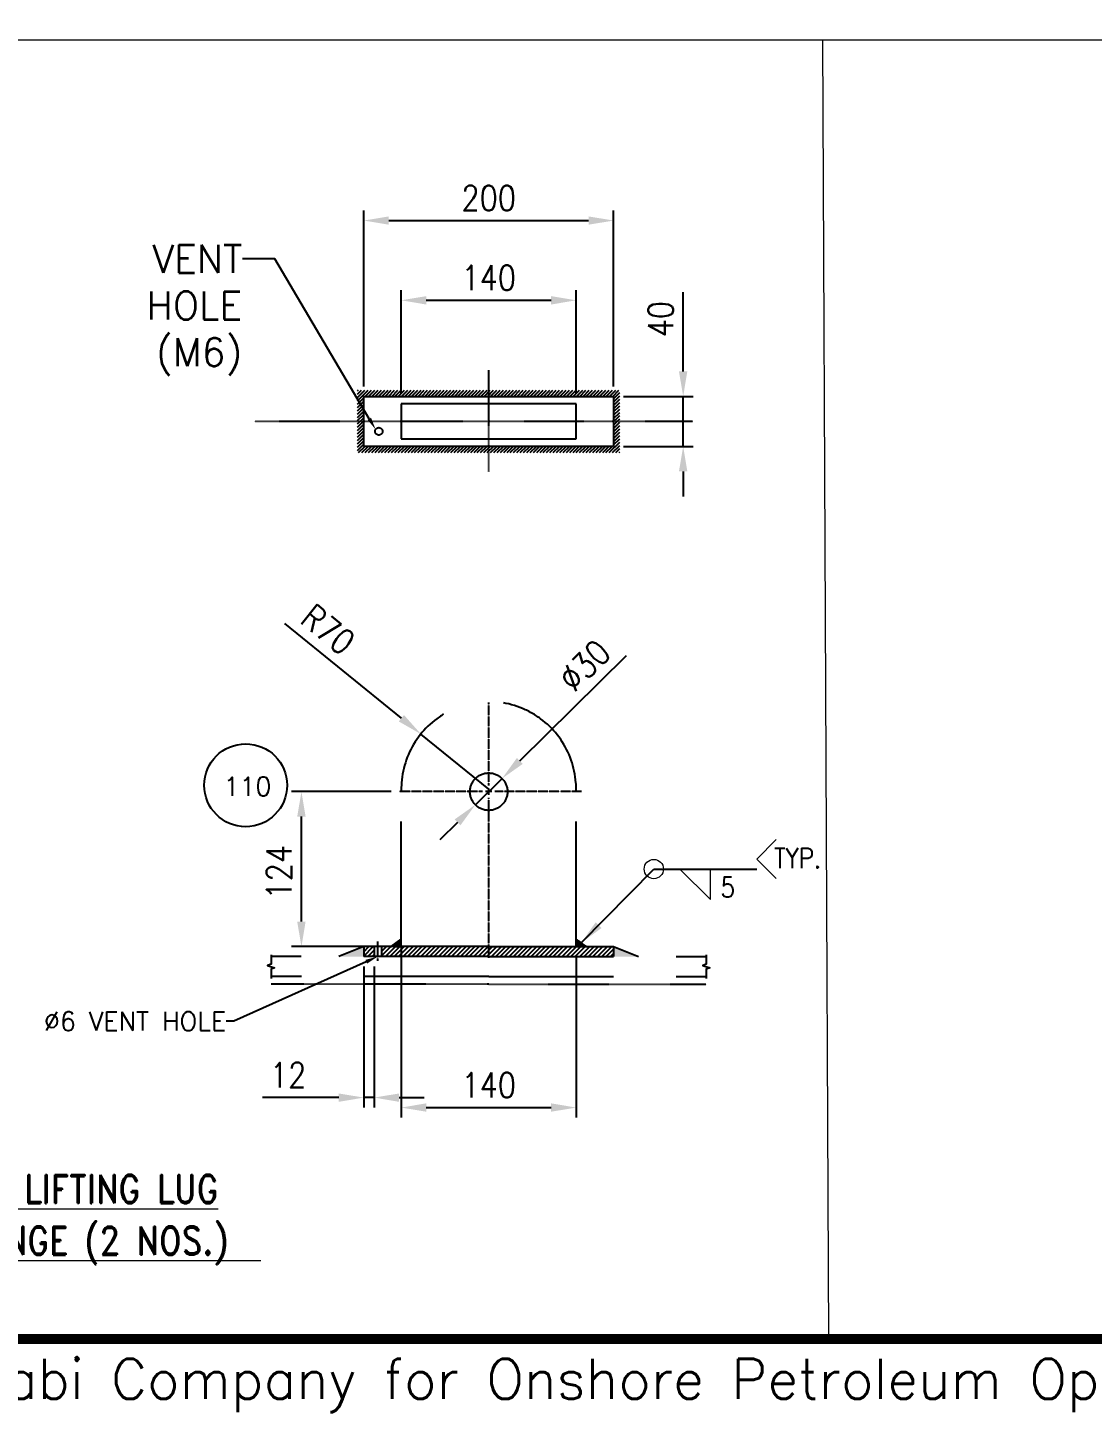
# Model space of a CAD drawing. Header units: inches. Extents: x -23478 to -9690, y -25762 to 11324.
# Drawn here: x -20434 to -19582, y 6633 to 7741 of the extents above; entities that cross this region are included whole.
import ezdxf
from ezdxf import colors
from ezdxf.entities.mleader import LeaderData, LeaderLine
from ezdxf.enums import TextEntityAlignment as Align
from ezdxf.math import Vec2, Vec3

# ---------------------------------------------------------------- set-up
doc = ezdxf.new("R2010")
doc.units = ezdxf.units.IN
doc.header["$LTSCALE"] = 200
doc.header["$MEASUREMENT"] = 0
for name, pattern in [('CENTER', [2, 1.25, -0.25, 0.25, -0.25]), ('DASHED', [0.75, 0.5, -0.25]), ('DASHED2', [0.375, 0.25, -0.125])]:
    doc.linetypes.add(name, pattern=pattern)
for name, color, linetype in [('BORDER1', 3, 'Continuous'), ('BORDER2', 7, 'Continuous'), ('CENTER', 1, 'CENTER'), ('DIMENSION', 8, 'Continuous'), ('text', 3, 'Continuous')]:
    doc.layers.add(name, color=color, linetype=linetype)
doc.layers.add('EQUIPMENT', color=4, linetype='Continuous', lineweight=13)
doc.layers.add('OBJECT', color=7, linetype='Continuous', lineweight=18)
doc.styles.add('ROMANC', font='ROMANC', dxfattribs={"height": 5})
doc.styles.add('ROMAND', font='romand.shx', dxfattribs={"width": 0.8})
doc.styles.add('ROMANS', font='romans.shx', dxfattribs={"width": 0.85})
doc.styles.add('ROMANT', font='romant.shx')
doc.styles.add('RS', font='ROMANS.shx', dxfattribs={"width": 0.8})
doc.styles.get("Standard").update_dxf_attribs({"font": 'romans.shx'})
doc.dimstyles.new('VEP-8', dxfattribs={"dimscale": 8, "dimtxt": 2.5, "dimasz": 2.5, "dimexe": 1, "dimexo": 1, "dimgap": 1, "dimtad": 1, "dimdec": 1, "dimlfac": -1, "dimzin": 9, "dimdsep": 46, "dimtxsty": 'ROMANS', "dimcen": 0, "dimclrd": 256, "dimclre": 256, "dimclrt": 3, "dimadec": 0, "dimazin": 2, "dimtfac": 1, "dimtdec": 1, "dimtmove": 0, "dimatfit": 3, "dimfxl": 1, "dimlwd": -1, "dimlwe": -1, "dimarcsym": 1})
doc.dimstyles.new('VEP-8$0', dxfattribs={"dimscale": 8, "dimtxt": 2.5, "dimasz": 2.5, "dimexe": 1, "dimexo": 1, "dimgap": 1, "dimtad": 1, "dimdec": 1, "dimlfac": -1, "dimzin": 9, "dimdsep": 46, "dimtxsty": 'ROMANS', "dimcen": 0, "dimclrd": 256, "dimclre": 256, "dimclrt": 3, "dimadec": 0, "dimazin": 2, "dimtfac": 1, "dimtdec": 1, "dimtmove": 0, "dimatfit": 3, "dimfxl": 1, "dimlwd": -1, "dimlwe": -1, "dimarcsym": 1})
doc.dimstyles.new('VEP-8$4', dxfattribs={"dimscale": 8, "dimtxt": 2.5, "dimasz": 2.5, "dimexe": 1, "dimexo": 1, "dimgap": 1, "dimtad": 1, "dimdec": 1, "dimlfac": -1, "dimzin": 9, "dimdsep": 46, "dimtxsty": 'ROMANS', "dimcen": 0, "dimclrd": 256, "dimclre": 256, "dimclrt": 3, "dimadec": 0, "dimazin": 2, "dimtfac": 1, "dimtdec": 1, "dimtmove": 0, "dimatfit": 3, "dimfxl": 1, "dimlwd": -1, "dimlwe": -1, "dimarcsym": 1})

# ---------------------------------------------------------------- blocks, each defined once
blk = doc.blocks.new('*U44')
at = {"layer": 'BORDER1', "color": 154, "true_color": 0x1859a9, "const_width": 1}
blk.add_lwpolyline([(0, 564), (796, 564), (796, 0), (0, 0)], close=True, dxfattribs=at)
at = {"layer": 'BORDER2', "color": 154, "true_color": 0x1859a9, "style": 'ROMANS'}
blk.add_text('2017 ADNOC Onshore . All rights reserved. Abu Dhabi Company for Onshore Petroleum Operations Ltd. Restricted Circulation', height=4, dxfattribs=at).set_placement((328, -2), align=Align.TOP_CENTER)
at = {"layer": 'BORDER2', "flags": 8}
for tag, height, style, p in [('REV-B', 2.7, 'ROMANS', (662.76, 125.68)), ('REV-A', 2.7, 'ROMANS', (662.76, 118.68)), ('RE-B', 7, 'ROMANT', (745.34, 6.15))]:
    blk.add_attdef(tag, text='', height=height, dxfattribs=dict(at, style=style)).set_placement(p, align=Align.CENTER)
at = {"layer": 'BORDER2', "style": 'ROMANS', "width": 4.59626}
for tag, p, p2 in [('DATE-B', (668.47, 125.68), (681.47, 125.68)), ('DATE-A', (668.47, 118.68), (681.47, 118.68))]:
    blk.add_attdef(tag, text='', height=2.7, dxfattribs=at).set_placement(p, p2, align=Align.FIT)
at = {"layer": 'BORDER2'}
for tag, height, style, p in [('DRN-B', 2.7, 'ROMANS', (689.55, 125.68)), ('CHD-B', 2.7, 'ROMANS', (701.61, 125.68)), ('APD-B', 2.7, 'ROMANS', (713.32, 125.68)), ('DRN-A', 2.7, 'ROMANS', (689.55, 118.68)), ('CHD-A', 2.7, 'ROMANS', (701.61, 118.68)), ('APD-A', 2.7, 'ROMANS', (713.32, 118.68)), ('CONS_CONT_VEND', 3.5, 'ROMANC', (726, 61.94))]:
    blk.add_attdef(tag, text='', height=height, dxfattribs=dict(at, style=style)).set_placement(p, align=Align.CENTER)
at = {"layer": 'BORDER2', "style": 'ROMANS', "width": 0.8}
for tag, p, height in [('1:X', (670.77, 103.49), 3), ('LOC', (709.61, 103.49), 3), ('PROJ_NO', (774.84, 103.49), 3), ('CONS_DRG_NO', (681.74, 53.26), 2.5)]:
    blk.add_attdef(tag, p, '', height=height, dxfattribs=at)
at = {"layer": 'BORDER2', "lineweight": 30, "width": 0.8, "flags": 104}
for tag, p in [('COMMENTS-B', (719.88, 127.5)), ('COMMENTS-A', (719.88, 120.5))]:
    blk.add_attdef(tag, text='', height=2.2, dxfattribs=at).set_placement(p, align=Align.MIDDLE_LEFT)
at = {"layer": 'BORDER2', "style": 'ROMANS', "width": 0.8}
for tag, p in [('PROJECT_TITLE_1', (726, 45.91)), ('PROJECT_TITLE_2', (726, 40.58))]:
    blk.add_attdef(tag, text='', height=3.5, dxfattribs=at).set_placement(p, align=Align.MIDDLE)
at = {"layer": 'BORDER2', "style": 'ROMANT', "width": 0.8}
for tag, p in [('DRG_TITLE_1', (726, 29.73)), ('DRG_TITLE_2', (726, 23.03)), ('DRG_TITLE_3', (726, 16.33))]:
    blk.add_attdef(tag, text='', height=4, dxfattribs=at).set_placement(p, align=Align.CENTER)
at = {"layer": 'BORDER2', "style": 'ROMANT'}
for tag, p in [('AR', (668.95, 6.15)), ('PA', (683.03, 6.15)), ('DC', (697.09, 6.15)), ('TS', (775.94, 6.15))]:
    blk.add_attdef(tag, p, '', height=7, dxfattribs=at)
for tag, p in [('SRNO', (736.79, 6.15)), ('SH', (771.83, 6.2))]:
    blk.add_attdef(tag, text='', height=7, dxfattribs=at).set_placement(p, align=Align.RIGHT)
at = {"layer": 'BORDER2', "style": 'ROMANS', "flags": 2}
blk.add_attdef('TB_VERSION', text='', height=2, dxfattribs=at).set_placement((1, -1), align=Align.TOP_LEFT)
blk = doc.blocks.new('*U154')
at = {"layer": 'DIMENSION', "color": 0, "linetype": 'CENTER', "ltscale": 0.001, "transparency": 16777216}
for p, q in [((0, 5), (0, 71.8)), ((-132.9, 0), (-5, 0)), ((5, 0), (71.3, 0)), ((0, -74.4), (0, -5))]:
    blk.add_line(p, q, dxfattribs=at)
at = {"layer": 'DIMENSION', "color": 0, "linetype": 'Continuous', "ltscale": 0.001, "transparency": 16777216}
for p, q in [((-2.5, 0), (2.5, 0)), ((0, -2.5), (0, 2.5))]:
    blk.add_line(p, q, dxfattribs=at)
blk = doc.blocks.new('*D157')
at = {"layer": 'Defpoints', "color": 0, "transparency": 16777216}
for p in [(-20215, 7130), (-20135.1, 7130), (-20135.1, 7006)]:
    blk.add_point(p, dxfattribs=at)
at = {"layer": 'DIMENSION', "transparency": 16777216}
for p, q in [((-20143.1, 7130), (-20223, 7130)), ((-20215, 7026), (-20215, 7110)), ((-20143.1, 7006), (-20223, 7006))]:
    blk.add_line(p, q, dxfattribs=at)
for points in [[(-20211.7, 7110), (-20218.4, 7110), (-20215, 7130)], [(-20218.4, 7026), (-20211.7, 7026), (-20215, 7006)]]:
    blk.add_solid(points, dxfattribs=at)
at = {"layer": 'DIMENSION', "color": 3, "linetype": 'DASHED2', "transparency": 16777216, "insert": (-20233, 7065.5), "char_height": 20, "attachment_point": 5, "rotation": 90, "style": 'ROMANS', "bg_fill": 3, "box_fill_scale": 1.25, "bg_fill_color": 256, "bg_fill_true_color": 13158600, "bg_fill_transparency": 0}
blk.add_mtext('124', dxfattribs=at)
blk = doc.blocks.new('*D158')
at = {"layer": 'Defpoints', "color": 0, "transparency": 16777216}
for p in [(-20119.4, 7176.1), (-20065.1, 7132)]:
    blk.add_point(p, dxfattribs=at)
at = {"layer": 'DIMENSION', "transparency": 16777216}
for p, q in [((-20135, 7188.8), (-20228.2, 7264.5)), ((-20065.1, 7132), (-20119.4, 7176.1))]:
    blk.add_line(p, q, dxfattribs=at)
blk.add_solid([(-20137.1, 7186.2), (-20132.9, 7191.3), (-20119.4, 7176.1)], dxfattribs=at)
at = {"layer": 'DIMENSION', "color": 3, "linetype": 'DASHED2', "transparency": 16777216, "insert": (-20193.7, 7259.7), "char_height": 20, "attachment_point": 5, "rotation": 320.9113, "style": 'ROMANS', "bg_fill": 3, "box_fill_scale": 1.25, "bg_fill_color": 256, "bg_fill_true_color": 13158600, "bg_fill_transparency": 0}
blk.add_mtext('R70', dxfattribs=at)
blk = doc.blocks.new('*D159')
at = {"layer": 'Defpoints', "color": 0, "transparency": 16777216}
for p in [(-20054.4, 7140.5), (-20075.8, 7119.5)]:
    blk.add_point(p, dxfattribs=at)
at = {"layer": 'DIMENSION', "transparency": 16777216}
for p, q in [((-20040.2, 7154.6), (-19954.8, 7238.9)), ((-20075.8, 7119.5), (-20054.4, 7140.5)), ((-20090, 7105.4), (-20104.3, 7091.4))]:
    blk.add_line(p, q, dxfattribs=at)
for points in [[(-20042.5, 7157), (-20037.9, 7152.2), (-20054.4, 7140.5)], [(-20087.7, 7103.1), (-20092.4, 7107.8), (-20075.8, 7119.5)]]:
    blk.add_solid(points, dxfattribs=at)
at = {"layer": 'DIMENSION', "color": 3, "linetype": 'DASHED2', "transparency": 16777216, "insert": (-19988.4, 7231), "char_height": 20, "attachment_point": 5, "rotation": 44.6187, "style": 'ROMANS', "bg_fill": 3, "box_fill_scale": 1.25, "bg_fill_color": 256, "bg_fill_true_color": 13158600, "bg_fill_transparency": 0}
blk.add_mtext('%%c30', dxfattribs=at)
blk = doc.blocks.new('*D155')
at = {"layer": 'Defpoints', "color": 0, "transparency": 16777216}
for p in [(-20165.1, 6998), (-20156.8, 6998), (-20165.1, 6885.2)]:
    blk.add_point(p, dxfattribs=at)
at = {"layer": 'DIMENSION', "transparency": 16777216}
for p, q in [((-20165.1, 6990), (-20165.1, 6877.2)), ((-20156.8, 6990), (-20156.8, 6877.2)), ((-20185.1, 6885.2), (-20246.2, 6885.2)), ((-20156.8, 6885.2), (-20165.1, 6885.2)), ((-20136.8, 6885.2), (-20116.8, 6885.2))]:
    blk.add_line(p, q, dxfattribs=at)
for points in [[(-20185.1, 6881.8), (-20185.1, 6888.5), (-20165.1, 6885.2)], [(-20136.8, 6888.5), (-20136.8, 6881.8), (-20156.8, 6885.2)]]:
    blk.add_solid(points, dxfattribs=at)
at = {"layer": 'DIMENSION', "color": 3, "linetype": 'DASHED2', "transparency": 16777216, "insert": (-20225.7, 6903.2), "char_height": 20, "attachment_point": 5, "style": 'ROMANS', "bg_fill": 3, "box_fill_scale": 1.25, "bg_fill_color": 256, "bg_fill_true_color": 13158600, "bg_fill_transparency": 0}
blk.add_mtext('12', dxfattribs=at)
blk = doc.blocks.new('*D160')
at = {"layer": 'Defpoints', "color": 0, "transparency": 16777216}
for p in [(-19965.1, 7446.3), (-19909.4, 7446.3), (-19965.1, 7406.3)]:
    blk.add_point(p, dxfattribs=at)
at = {"layer": 'DIMENSION', "transparency": 16777216}
for p, q in [((-19909.4, 7466.3), (-19909.4, 7529.8)), ((-19957.1, 7446.3), (-19901.4, 7446.3)), ((-19909.4, 7406.3), (-19909.4, 7446.3)), ((-19957.1, 7406.3), (-19901.4, 7406.3)), ((-19909.4, 7386.3), (-19909.4, 7366.3))]:
    blk.add_line(p, q, dxfattribs=at)
for points in [[(-19912.8, 7466.3), (-19906.1, 7466.3), (-19909.4, 7446.3)], [(-19906.1, 7386.3), (-19912.8, 7386.3), (-19909.4, 7406.3)]]:
    blk.add_solid(points, dxfattribs=at)
at = {"layer": 'DIMENSION', "color": 3, "linetype": 'DASHED2', "transparency": 16777216, "insert": (-19927.4, 7508.1), "char_height": 20, "attachment_point": 5, "rotation": 90, "style": 'ROMANS', "bg_fill": 3, "box_fill_scale": 1.25, "bg_fill_color": 256, "bg_fill_true_color": 13158600, "bg_fill_transparency": 0}
blk.add_mtext('40', dxfattribs=at)
blk = doc.blocks.new('*D156')
at = {"layer": 'Defpoints', "color": 0, "transparency": 16777216}
for p in [(-19995.1, 7523.2), (-20135.1, 7440.3), (-19995.1, 7440.3)]:
    blk.add_point(p, dxfattribs=at)
at = {"layer": 'DIMENSION', "transparency": 16777216}
for p, q in [((-20135.1, 7448.3), (-20135.1, 7531.2)), ((-20115.1, 7523.2), (-20015.1, 7523.2)), ((-19995.1, 7448.3), (-19995.1, 7531.2))]:
    blk.add_line(p, q, dxfattribs=at)
for points in [[(-20115.1, 7526.5), (-20115.1, 7519.8), (-20135.1, 7523.2)], [(-20015.1, 7519.8), (-20015.1, 7526.5), (-19995.1, 7523.2)]]:
    blk.add_solid(points, dxfattribs=at)
at = {"layer": 'DIMENSION', "color": 3, "linetype": 'DASHED2', "transparency": 16777216, "insert": (-20065.1, 7541.2), "char_height": 20, "attachment_point": 5, "style": 'ROMANS', "bg_fill": 3, "box_fill_scale": 1.25, "bg_fill_color": 256, "bg_fill_true_color": 13158600, "bg_fill_transparency": 0}
blk.add_mtext('140', dxfattribs=at)
blk = doc.blocks.new('*D161')
at = {"layer": 'Defpoints', "color": 0, "transparency": 16777216}
for p in [(-19965.1, 7587), (-20165.1, 7446.3), (-19965.1, 7446.3)]:
    blk.add_point(p, dxfattribs=at)
at = {"layer": 'DIMENSION', "transparency": 16777216}
for p, q in [((-20165.1, 7454.3), (-20165.1, 7595)), ((-19965.1, 7454.3), (-19965.1, 7595)), ((-20145.1, 7587), (-19985.1, 7587))]:
    blk.add_line(p, q, dxfattribs=at)
for points in [[(-20145.1, 7590.3), (-20145.1, 7583.7), (-20165.1, 7587)], [(-19985.1, 7583.7), (-19985.1, 7590.3), (-19965.1, 7587)]]:
    blk.add_solid(points, dxfattribs=at)
at = {"layer": 'DIMENSION', "color": 3, "linetype": 'DASHED2', "transparency": 16777216, "insert": (-20065.1, 7605), "char_height": 20, "attachment_point": 5, "style": 'ROMANS', "bg_fill": 3, "box_fill_scale": 1.25, "bg_fill_color": 256, "bg_fill_true_color": 13158600, "bg_fill_transparency": 0}
blk.add_mtext('200', dxfattribs=at)
blk = doc.blocks.new('*D166')
at = {"layer": 'Defpoints', "color": 0, "transparency": 16777216}
for p in [(-20135.1, 7014), (-19995.1, 7006), (-19995.1, 6877.2)]:
    blk.add_point(p, dxfattribs=at)
at = {"layer": 'DIMENSION', "transparency": 16777216}
for p, q in [((-20135.1, 7006), (-20135.1, 6869.2)), ((-19995.1, 6998), (-19995.1, 6869.2)), ((-20115.1, 6877.2), (-20015.1, 6877.2))]:
    blk.add_line(p, q, dxfattribs=at)
for points in [[(-20115.1, 6880.6), (-20115.1, 6873.9), (-20135.1, 6877.2)], [(-20015.1, 6873.9), (-20015.1, 6880.6), (-19995.1, 6877.2)]]:
    blk.add_solid(points, dxfattribs=at)
at = {"layer": 'DIMENSION', "color": 3, "linetype": 'DASHED2', "transparency": 16777216, "insert": (-20065.1, 6895.2), "char_height": 20, "attachment_point": 5, "style": 'ROMANS', "bg_fill": 3, "box_fill_scale": 1.25, "bg_fill_color": 256, "bg_fill_true_color": 13158600, "bg_fill_transparency": 0}
blk.add_mtext('140', dxfattribs=at)

msp = doc.modelspace()

# ---------------------------------------------------------------- hatches: boundary and pattern name
at = {"layer": 'DIMENSION', "linetype": 'DASHED', "ltscale": 10}
h = msp.add_hatch(dxfattribs=at)
h.set_pattern_fill('ANSI31', color=256, scale=14.94, angle=180)
h.set_pattern_definition([(225, (-12195.29, 22656.6518), (1.32052191, -1.32052191), [])])
h.paths.add_polyline_path([(-20170.1, 7426.3), (-20170.1, 7401.3), (-20065.1, 7401.3), (-20065.1, 7406.3), (-20165.1, 7406.3), (-20165.1, 7426.3)])
h.paths.add_polyline_path([(-20170.1, 7451.3), (-20170.1, 7426.3), (-20165.1, 7426.3), (-20165.1, 7446.3), (-20065.1, 7446.3), (-20065.1, 7451.3)])
h.paths.add_polyline_path([(-20065.1, 7406.3), (-20065.1, 7401.3), (-19960.1, 7401.3), (-19960.1, 7426.3), (-19965.1, 7426.3), (-19965.1, 7406.3)])
h.paths.add_polyline_path([(-20065.1, 7451.3), (-20065.1, 7446.3), (-19965.1, 7446.3), (-19965.1, 7426.3), (-19960.1, 7426.3), (-19960.1, 7451.3)])
at = {"layer": 'DIMENSION', "linetype": 'DASHED'}
h = msp.add_hatch(dxfattribs=at)
h.set_pattern_fill('ANSI37', color=5, scale=0.5)
h.set_pattern_definition([(45, (-38593.91961, 35848.18584), (-0.04419417382, 0.04419417382), []), (135, (-38593.91961, 35848.18584), (-0.04419417382, -0.04419417382), [])])
h.paths.add_polyline_path([(-19995.11, 7005.9), (-19995.1, 7011.98), (-19987.05, 7006.01)])

# ---------------------------------------------------------------- linework, layer by layer
at = {"layer": 'CENTER', "linetype": 'CENTER', "ltscale": 0.0001}
for p, q in [((-20065.1, 7386.27), (-20065.1, 7467.46)), ((-19901.68, 7426.3), (-20252.59, 7426.3))]:
    msp.add_line(p, q, dxfattribs=at)
at = {"layer": 'DIMENSION', "linetype": 'DASHED', "ltscale": 10}
for p, q in [((-19995.1, 7440.3), (-20135.1, 7440.3)), ((-20135.1, 7440.3), (-20135.1, 7412.3)), ((-19995.1, 7412.3), (-19995.1, 7440.3)), ((-20135.1, 7412.3), (-20065.1, 7412.3)), ((-20065.1, 7412.3), (-19995.1, 7412.3))]:
    msp.add_line(p, q, dxfattribs=at)
at = {"layer": 'DIMENSION', "color": 7, "linetype": 'DASHED'}
for p, q in [((-19995.1, 7006.01), (-19995.13, 7130.01)), ((-19987.06, 7006), (-19995.11, 7011.98)), ((-19965.11, 7006.01), (-19965.11, 6998.01)), ((-19965.11, 7006.01), (-19945.22, 6998.01)), ((-20065.09, 6998.01), (-19890.89, 6998.01)), ((-20065.1, 6982.01), (-19890.89, 6982.01))]:
    msp.add_line(p, q, dxfattribs=at)
at = {"layer": 'DIMENSION', "color": 6, "linetype": 'DASHED2'}
msp.add_line((-20065.11, 6998.01), (-19965.11, 6998.01), dxfattribs=at)
at = {"layer": 'DIMENSION', "color": 7, "linetype": 'DASHED', "ltscale": 0.001}
msp.add_line((-20065.1, 6976.01), (-19890.89, 6976.01), dxfattribs=at)
at = {"layer": 'DIMENSION', "linetype": 'DASHED', "ltscale": 10}
msp.add_lwpolyline([(-20165.1, 7406.3), (-20165.1, 7446.3), (-19965.1, 7446.3), (-19965.1, 7406.3)], close=True, dxfattribs=at)
at = {"layer": 'DIMENSION', "color": 6, "linetype": 'Continuous'}
msp.add_lwpolyline([(-19890.89, 6999.45), (-19890.89, 6992.01), (-19893.64, 6991.01), (-19888.14, 6989.01), (-19890.89, 6988.01), (-19890.89, 6980.57)], dxfattribs=at)
at = {"layer": 'DIMENSION', "color": 6, "linetype": 'DASHED', "ltscale": 10}
msp.add_circle((-20153.1, 7418.3), 2.99, dxfattribs=at)
at = {"layer": 'DIMENSION', "color": 7, "linetype": 'DASHED'}
msp.add_circle((-20065.11, 7130.01), 15, dxfattribs=at)
at = {"layer": 'EQUIPMENT', "color": 8, "lineweight": 15, "ltscale": 75}
for p, q in [((-19834.98, 7091.69), (-19850.57, 7076.1)), ((-19834.98, 7060.51), (-19850.57, 7076.1)), ((-19887.57, 7043.6), (-19912.07, 7068.1)), ((-19887.57, 7043.6), (-19887.57, 7068.1))]:
    msp.add_line(p, q, dxfattribs=at)
msp.add_circle((-19932.93, 7068.1), 7.72, dxfattribs=at)
at = {"layer": 'OBJECT', "color": 252, "lineweight": 15}
for p, q in [((-19572.66, 7731.27, 0.02), (-22815.54, 7731.27)), ((-19797.81, 7731.27, -93.29), (-19793.17, 6692.09, -21.95)), ((-20946.35, 6692.36, -108.44), (-19549.04, 6692.03))]:
    msp.add_line(p, q, dxfattribs=at)

# ---------------------------------------------------------------- block references
at = {"layer": 'BORDER1', "lineweight": 9, "xscale": 8.000000000000005, "yscale": 8.000000000000005, "zscale": 8.000000000000005}
msp.add_blockref('*U44', (-22815.09, 6692.03), dxfattribs=at)
at = {"layer": 'DIMENSION', "color": 1, "linetype": 'CENTER', "ltscale": 0.001, "rotation": 90.00000000000001}
msp.add_blockref('*U154', (-20065.11, 7130.01), dxfattribs=at)

# ---------------------------------------------------------------- texts
at = {"layer": 'OBJECT', "color": 3, "lineweight": 15, "style": 'RS', "width": 0.85}
for s, p in [('TYP.', (-19836.75, 7068.82)), ('5', (-19879.5, 7045.45))]:
    msp.add_text(s, height=16, dxfattribs=at).set_placement(p)
at = {"layer": 'text', "color": 3, "lineweight": 15, "style": 'ROMAND', "width": 0.85}
for s, p in [('%%U DETAIL OF LIFTING LUG', (-20594.45, 6800.74, 0.01)), ('%%UCOVER FLANGE (2 NOS.)  ', (-20595.01, 6759.43, 0.01))]:
    msp.add_text(s, height=22.6022, rotation=0.00011, dxfattribs=at).set_placement(p)

# ---------------------------------------------------------------- leaders
at = {"layer": 'DIMENSION'}
msp.add_leader([(-19991.08, 7008.99), (-19932.93, 7068.1), (-19850.57, 7068.1)], dimstyle='VEP-8', dxfattribs=at)
at = {"layer": 'DIMENSION', "color": 3}
ml = msp.add_multileader_mtext('Standard', dxfattribs=at)
ml.set_content('VENT \\PHOLE\\P(M6)', color=3)
ml.set_leader_properties()
ml.build(insert=Vec2(0, 0))
ml.multileader.update_dxf_attribs({"dogleg_length": 0.024, "arrow_head_size": 9.96})
ctx = ml.context
ctx.base_point, ctx.char_height, ctx.arrow_head_size, ctx.landing_gap_size, ctx.plane_origin = Vec3(-20341.4, 7552.67), 22.41, 9.96, 0.0896, Vec3(-47933.25, 31645.46)
ctx.text_align_type = 2
notes = []
notes.append((ctx, [(0, (1, 1, 0), (-20236.23, 7556.41), (-1, 0), 26.02, [(0, [(-20155.65, 7419.85)], 0, [])])]))
ctx.mtext.insert, ctx.mtext.alignment = Vec3(-20262.34, 7567.61), 3
ml = msp.add_multileader_mtext('Standard', dxfattribs=at)
ml.set_content('%%c6 VENT HOLE', color=3)
ml.set_leader_properties()
ml.build(insert=Vec2(0, 0))
ml.multileader.update_dxf_attribs({"dogleg_length": 0.36, "arrow_head_size": 10})
ctx = ml.context
ctx.base_point, ctx.char_height, ctx.arrow_head_size, ctx.landing_gap_size, ctx.plane_origin = Vec3(-20440.4, 6946.3, -17.49), 15, 10, 0.09, Vec3(7562.57, -17302.21, -17.49)
ctx.text_align_type = 2
notes.append((ctx, [(0, (1, 1, 0), (-20269.04, 6946.3, -17.49), (-1, 0), 6.18, [(0, [(-20153.98, 6998.01, -17.49)], 0, [])])]))
ctx.mtext.insert, ctx.mtext.alignment = Vec3(-20275.31, 6953.8, -17.49), 3
for ctx, leaders in notes:
    for number, flags, end, landing, length, lines in leaders:
        leader = LeaderData()
        leader.index, (leader.has_last_leader_line, leader.has_dogleg_vector, leader.attachment_direction) = number, flags
        leader.last_leader_point, leader.dogleg_vector, leader.dogleg_length = Vec3(end), Vec3(landing), length
        for number, points, colour, breaks in lines:
            line = LeaderLine()
            line.index, line.vertices, line.color, line.breaks = number, Vec3.list(points), colors.encode_raw_color(colour), breaks
            leader.lines.append(line)
        ctx.leaders.append(leader)

# ---------------------------------------------------------------- next in the draw order: dimensions: what is measured, and where the dimension line sits
at = {"layer": 'DIMENSION', "color": 6, "linetype": 'DASHED2'}
for base, p1, p2, angle, picture, middle in [((-19995.1, 7523.16), (-20135.1, 7440.3), (-19995.1, 7440.3), 180, '*D156', (-20065.1, 7541.16)), ((-19909.44, 7446.3), (-19965.1, 7406.3), (-19965.1, 7446.3), 90, '*D160', (-19927.44, 7508.06))]:
    dim = msp.add_linear_dim(base=base, p1=p1, p2=p2, angle=angle, dimstyle='VEP-8$0', override={"dimfxl": 1.5, "dimtfill": 1}, dxfattribs=at)
    dim.commit()
    dim.dimension.update_dxf_attribs({"geometry": picture, "text_midpoint": middle})
at = {"layer": 'DIMENSION', "color": 7, "linetype": 'DASHED'}
dim = msp.add_linear_dim(base=(-20215.02, 7130.01), p1=(-20135.1, 7006.01), p2=(-20135.1, 7130.01), angle=90, dimstyle='VEP-8$0', override={"dimlfac": 1, "dimfxl": 1.5, "dimtfill": 1}, dxfattribs=at)
dim.commit()
dim.dimension.update_dxf_attribs({"geometry": '*D157', "text_midpoint": (-20215.02, 7065.46), "dimtype": 160})

# ---------------------------------------------------------------- next in the draw order: hatches: boundary and pattern name
at = {"layer": 'DIMENSION', "linetype": 'DASHED'}
h = msp.add_hatch(dxfattribs=at)
h.set_pattern_fill('ANSI37', color=5, scale=0.5)
h.set_pattern_definition([(45, (-38653.91961, 35848.18584), (-0.04419417382, 0.04419417382), []), (135, (-38653.91961, 35848.18584), (-0.04419417382, -0.04419417382), [])])
h.paths.add_polyline_path([(-20135.09, 7005.9), (-20135.1, 7011.98), (-20143.15, 7006.01)])

# ---------------------------------------------------------------- next in the draw order: linework, layer by layer
at = {"layer": 'CENTER', "linetype": 'CENTER', "ltscale": 0.001}
msp.add_line((-20153.84, 6994.71, -0.88), (-20153.84, 7010.06, -0.18), dxfattribs=at)
at = {"layer": 'DIMENSION', "color": 7, "linetype": 'DASHED'}
for p, q in [((-20135.1, 7006.01), (-20135.1, 7130.01)), ((-20143.14, 7006), (-20135.09, 7011.98)), ((-20135.1, 7006.01), (-20135.1, 7011.98))]:
    msp.add_line(p, q, dxfattribs=at)
at = {"layer": 'DIMENSION', "color": 6, "linetype": 'DASHED', "extrusion": (-5.60079e-17, -0.914678, 0.404184)}
for p, q in [((-20156.84, 7006.01, -18.1), (-20156.84, 6998.01, -36.21)), ((-20150.84, 7006.01, -18.1), (-20150.84, 6998.01, -36.21))]:
    msp.add_line(p, q, dxfattribs=at)
at = {"layer": 'DIMENSION', "color": 7, "linetype": 'DASHED'}
msp.add_arc((-20065.1, 7132.01), 70, 358.36275, 181.63725, dxfattribs=at)

# ---------------------------------------------------------------- next in the draw order: texts
at = {"layer": 'DIMENSION', "color": 3, "style": 'ROMANS'}
msp.add_text('110', height=15, dxfattribs=at).set_placement((-20258.29, 7134.22), align=Align.MIDDLE_CENTER)

# ---------------------------------------------------------------- next in the draw order: dimensions: what is measured, and where the dimension line sits
at = {"layer": 'DIMENSION', "color": 6, "linetype": 'DASHED2'}
dim = msp.add_linear_dim(base=(-19965.1, 7587.01), p1=(-20165.1, 7446.3), p2=(-19965.1, 7446.3), angle=180, dimstyle='VEP-8$0', override={"dimfxl": 1.5, "dimtfill": 1}, dxfattribs=at)
dim.commit()
dim.dimension.update_dxf_attribs({"geometry": '*D161', "text_midpoint": (-20065.1, 7605.01)})

# ---------------------------------------------------------------- next in the draw order: dimensions: what is measured, and where the dimension line sits
dim = msp.add_radius_dim(center=(-20065.1, 7132.01), mpoint=(-20119.43, 7176.14), dimstyle='VEP-8$4', override={"dimfxl": 1.5, "dimtfill": 1}, dxfattribs=at)
dim.commit()
dim.dimension.update_dxf_attribs({"geometry": '*D158', "text_midpoint": (-20205.04, 7245.68), "dimtype": 164})
dim = msp.add_linear_dim(base=(-20165.11, 6885.15), p1=(-20156.84, 6998.01, -36.21), p2=(-20165.11, 6998.01), angle=180, text='12', dimstyle='VEP-8$0', override={"dimdec": 0, "dimfxl": 1.5, "dimtfill": 1}, dxfattribs=at)
dim.commit()
dim.dimension.update_dxf_attribs({"geometry": '*D155', "text_midpoint": (-20225.66, 6903.15)})

# ---------------------------------------------------------------- next in the draw order: linework, layer by layer
at = {"layer": 'DIMENSION', "color": 7, "linetype": 'DASHED'}
for p, q in [((-20165.11, 7006.01), (-20184.96, 6998.01)), ((-20165.11, 7006.01), (-20165.11, 6998.01)), ((-20065.11, 6998.01), (-20239.31, 6998.01)), ((-20065.1, 6982.01), (-20239.31, 6982.01))]:
    msp.add_line(p, q, dxfattribs=at)
at = {"layer": 'DIMENSION', "color": 6, "linetype": 'DASHED2'}
msp.add_line((-20065.11, 6998.01), (-20165.11, 6998.01), dxfattribs=at)
at = {"layer": 'DIMENSION', "color": 7, "linetype": 'DASHED', "ltscale": 0.001}
msp.add_line((-20065.1, 6976.01), (-20239.31, 6976.01), dxfattribs=at)
at = {"layer": 'DIMENSION', "color": 6, "linetype": 'Continuous'}
msp.add_lwpolyline([(-20239.31, 6999.45), (-20239.31, 6992.01), (-20242.06, 6991.01), (-20236.56, 6989.01), (-20239.31, 6988.01), (-20239.31, 6980.57)], dxfattribs=at)
at = {"layer": 'text', "color": 4}
msp.add_circle((-20259.66, 7135.11), 33.16, dxfattribs=at)

# ---------------------------------------------------------------- next in the draw order: dimensions: what is measured, and where the dimension line sits
at = {"layer": 'DIMENSION', "color": 6, "linetype": 'DASHED2'}
dim = msp.add_diameter_dim_2p(p1=(-20075.79, 7119.47), p2=(-20054.43, 7140.54), dimstyle='VEP-8', override={"dimfxl": 1.5, "dimtfill": 1}, dxfattribs=at)
dim.commit()
dim.dimension.update_dxf_attribs({"geometry": '*D159', "text_midpoint": (-19975.72, 7218.21), "dimtype": 163})

# ---------------------------------------------------------------- next in the draw order: dimensions: what is measured, and where the dimension line sits
dim = msp.add_linear_dim(base=(-19995.1, 6877.23), p1=(-20135.1, 7014.01), p2=(-19995.1, 7006.01), dimstyle='VEP-8$0', override={"dimfxl": 1.5, "dimtfill": 1}, dxfattribs=at)
dim.commit()
dim.dimension.update_dxf_attribs({"geometry": '*D166', "text_midpoint": (-20065.1, 6895.23)})

# ---------------------------------------------------------------- next in the draw order: hatches: boundary and pattern name
at = {"layer": 'DIMENSION', "linetype": 'DASHED'}
h = msp.add_hatch(dxfattribs=at)
h.set_pattern_fill('ANSI37', color=5, scale=0.5, angle=4e-11)
h.paths.add_polyline_path([(-20165.11, 7006.01), (-20184.96, 6998.01), (-20165.11, 6998.01)])
h.paths.add_polyline_path([(-19945.22, 6998.01), (-19965.07, 7006.01), (-19965.11, 7006.01), (-19965.11, 6998.01)])
h.paths.add_polyline_path([(-20248.02, 7047.41), (-20248.02, 7099.51), (-20218.02, 7099.51), (-20218.02, 7047.41)], flags=9)
h = msp.add_hatch(dxfattribs=at)
h.set_pattern_fill('ANSI31', color=2, scale=20)
h.paths.add_polyline_path([(-20156.84, 7006.01), (-20165.11, 7006.01), (-20165.11, 6998.01), (-20156.84, 6998.01)])
h.paths.add_polyline_path([(-20065.11, 7006.01), (-20150.84, 7006.01), (-20150.84, 6998.01), (-20065.11, 6998.01), (-19965.11, 6998.01), (-19965.11, 7006.01)])
h.paths.add_polyline_path([(-20243.2, 6918.15), (-20208.11, 6918.15), (-20208.11, 6888.15), (-20243.2, 6888.15)], flags=9)
h.paths.add_polyline_path([(-20090.74, 6918.23), (-20039.46, 6918.23), (-20039.46, 6888.23), (-20090.74, 6888.23)], flags=9)

# ---------------------------------------------------------------- next in the draw order: linework, layer by layer
at = {"layer": 'DIMENSION', "color": 7, "linetype": 'DASHED'}
for p, q in [((-20065.1, 7006.01), (-20165.11, 7006.01)), ((-20065.11, 7006.01), (-19965.11, 7006.01))]:
    msp.add_line(p, q, dxfattribs=at)

doc.saveas('drawing.dxf')
